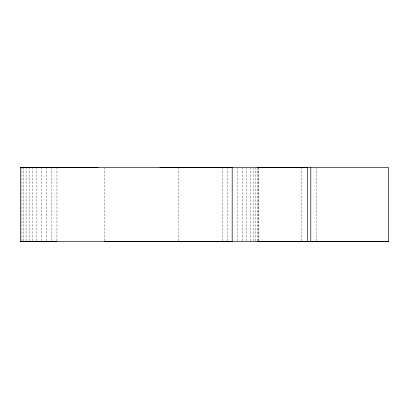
<?xml version="1.0" encoding="UTF-8"?>
<svg xmlns="http://www.w3.org/2000/svg" width="409" height="409" viewBox="0 0 409 409"><rect width="100%" height="100%" fill="white"/><g stroke="black" fill="none" stroke-linecap="round" stroke-linejoin="round"><path stroke-width="0.31" stroke-dasharray="2.04 1.53" d="M21.881 240.85L21.902 168.099M23.645 240.85L23.666 168.099M26.074 240.85L26.094 168.104M29.126 240.855L29.141 168.104M32.746 240.855L32.761 168.104M36.871 240.855L36.892 168.104M41.437 240.85L41.457 168.099M46.36 240.85L46.381 168.099M51.56 240.85L51.575 168.099M56.943 240.845L56.963 167.46M104.377 240.906L104.397 167.516M178.401 240.906L178.421 168.155M222.353 240.901L222.373 168.15M227.736 240.901L227.757 168.15M237.854 240.896L237.874 168.15M242.419 240.896L242.435 168.145M246.545 240.896L246.561 168.145M250.165 240.896L250.18 168.145M253.212 240.896L253.232 168.145M255.64 240.891L255.656 168.14M257.404 240.891L257.425 167.501M258.473 240.891L258.493 168.14M258.81 240.967L258.831 168.217M301.622 240.942L301.643 168.191M316.663 240.942L316.684 167.552"/><path stroke-width="0.61" d="M20.45 241.417L20.47 167.393L232.2 167.532L232.179 241.561L20.45 241.417L56.943 241.484M104.377 241.514L388.53 241.576L388.55 167.552L257.425 167.501M307.389 241.581L307.41 167.552L159.914 167.516M310.774 241.581L310.794 167.552M257.404 241.53L388.53 241.576M98.068 167.486L20.47 167.393"/></g></svg>
